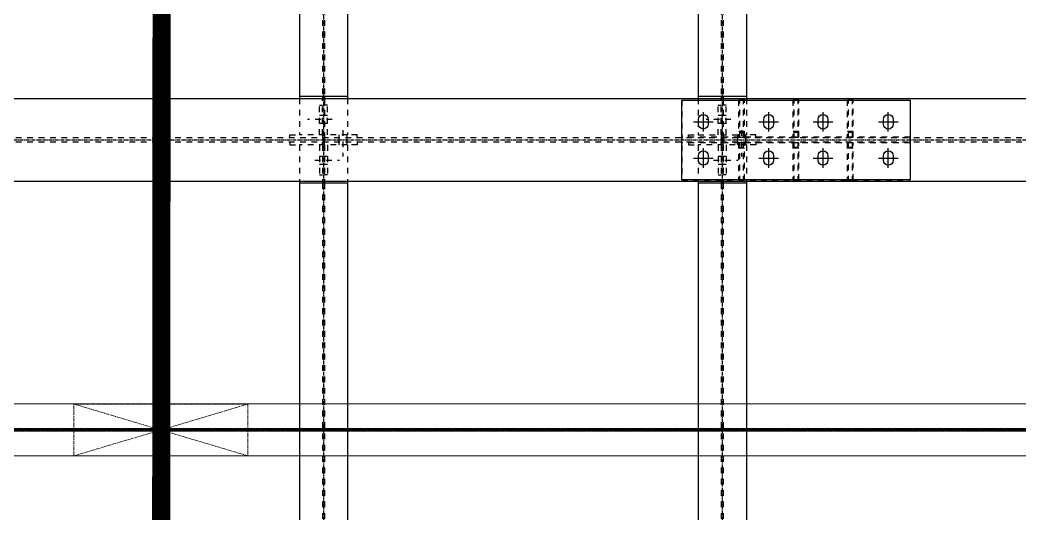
# Model space of a CAD drawing. Header units: inches. Extents: x 209270 to 234360, y -180214 to -150194.
# Drawn here: x 219526 to 222974, y -165554 to -163851 of the extents above; entities that cross this region are included whole.
import ezdxf

# ---------------------------------------------------------------- set-up
doc = ezdxf.new("R2010")
doc.units = ezdxf.units.IN
doc.header["$LTSCALE"] = 10
doc.header["$MEASUREMENT"] = 0
for name, pattern in [('CENTER', [2, 1.25, -0.25, 0.25, -0.25]), ('DXK_LINE_DOT2', [3.9198, 1.9599, -1.9599]), ('HIDDEN', [0.375, 0.25, -0.125])]:
    doc.linetypes.add(name, pattern=pattern)
for name, color, linetype in [('_STR_0', 2, 'Continuous'), ('_STR_1', 2, 'Continuous'), ('_STR_2', 2, 'Continuous'), ('_STR_4', 2, 'Continuous')]:
    doc.layers.add(name, color=color, linetype=linetype)
for name, color, linetype, lineweight in [('CEN', 1, 'CENTER', 9), ('CENTER', 1, 'CENTER', 9), ('DIM.', 42, 'Continuous', 13), ('handrail', 11, 'FENCELINE1', 9), ('HIDDEN', 3, 'HIDDEN', 9), ('hoist', 221, 'Continuous', 9), ('MAIN OBJECT', 2, 'Continuous', 18)]:
    doc.layers.add(name, color=color, linetype=linetype, lineweight=lineweight)
doc.linetypes.add('FENCELINE1', pattern='A,0.25,-0.1,[133,arial.ttf,S=0.1,R=0,X=-0.1,Y=0],-0.1,1', length=1.45)

# ---------------------------------------------------------------- blocks, each defined once
blk = doc.blocks.new('A$C67244592')
at = {"layer": 'hoist', "lineweight": 0, "const_width": 62.5}
blk.add_lwpolyline([(0, -500), (4.3, 5159.9, 0.081795), (-153.3, 6122), (-1342.4, 9643.9, -0.081584), (-1500.1, 10603.6), (-1500.1, 15050)], format="xyb", dxfattribs=at)
blk = doc.blocks.new('Part-116860372-114981 - 114867')
at = {"layer": '_STR_1', "linetype": 'DXK_LINE_DOT2'}
for p, q in [((228272.6, -164256.7), (217585.1, -164256.7)), ((228272.6, -164271.6), (217585.1, -164271.6)), ((228431.3, -164407.3), (222382.7, -164407.3))]:
    blk.add_line(p, q, dxfattribs=at)
at = {"layer": '_STR_2', "linetype": 'Continuous'}
for p, q in [((217585.1, -164121), (225313.8, -164121)), ((228291.3, -164407.3), (217585.1, -164407.3))]:
    blk.add_line(p, q, dxfattribs=at)
at = {"layer": '_STR_4', "linetype": 'CENTER'}
blk.add_line((217585.1, -164264.2), (228447.6, -164264.2), dxfattribs=at)
blk = doc.blocks.new('Part-116860372-114983 - 114867')
at = {"layer": '_STR_4', "linetype": 'Continuous'}
for points in [[(220572.6, -160519.2, -1), (220572.6, -160509.2, -1)], [(220572.6, -164269.2, -1), (220572.6, -164259.2, -1)]]:
    blk.add_hatch(color=256, dxfattribs=at).paths.add_polyline_path(points)
at = {"layer": '_STR_1', "linetype": 'DXK_LINE_DOT2'}
for p, q in [((220655.8, -160530.4), (220489.3, -160530.4)), ((220489.3, -160530.4), (220489.3, -160670.4)), ((220569, -160530.4), (220569, -160670.4)), ((220576.1, -160530.4), (220576.1, -160670.4)), ((220655.8, -160530.4), (220655.8, -160670.4)), ((220569, -160676.7), (220569, -164114.8)), ((220576.1, -160676.7), (220576.1, -164114.8)), ((220489.3, -164121), (220489.3, -164246.7)), ((220569, -164246.7), (220569, -164121)), ((220576.1, -164121), (220576.1, -164246.7)), ((220655.8, -164121), (220655.8, -164246.7)), ((220655.8, -164246.7), (220489.3, -164246.7))]:
    blk.add_line(p, q, dxfattribs=at)
at = {"layer": '_STR_2', "linetype": 'Continuous'}
for p, q in [((220489.3, -160670.4), (220489.3, -164121)), ((220655.8, -160676.7), (220489.3, -160676.7)), ((220569, -160670.4), (220569, -160676.7)), ((220576.1, -160670.4), (220576.1, -160676.7)), ((220655.8, -160670.4), (220655.8, -164121)), ((220655.8, -164114.8), (220489.3, -164114.8)), ((220569, -164114.8), (220569, -164121)), ((220576.1, -164114.8), (220576.1, -164121))]:
    blk.add_line(p, q, dxfattribs=at)
at = {"layer": '_STR_4', "linetype": 'CENTER'}
blk.add_line((220572.6, -160514.2), (220572.6, -164264.2), dxfattribs=at)
at = {"layer": '_STR_4', "linetype": 'Continuous'}
for centre in [(220572.6, -160514.2), (220572.6, -164264.2)]:
    blk.add_circle(centre, 5, dxfattribs=at)
blk = doc.blocks.new('Part-116860372-114984 - 114867')
at = {"layer": '_STR_4', "linetype": 'Continuous'}
for points in [[(221947.6, -160519.2, -1), (221947.6, -160509.2, -1)], [(221947.6, -164269.2, -1), (221947.6, -164259.2, -1)]]:
    blk.add_hatch(color=256, dxfattribs=at).paths.add_polyline_path(points)
at = {"layer": '_STR_1', "linetype": 'DXK_LINE_DOT2'}
for p, q in [((222030.8, -160532.9), (221908.1, -160532.9)), ((221908.1, -160532.9), (221908.1, -160620.4)), ((221944, -160532.9), (221944, -160670.4)), ((221951.1, -160532.9), (221951.1, -160670.4)), ((222030.8, -160532.9), (222030.8, -160670.4)), ((221908.1, -160620.4), (221864.3, -160620.4)), ((221864.3, -160620.4), (221864.3, -164114.8)), ((221944, -160676.7), (221944, -164114.8)), ((221951.1, -160676.7), (221951.1, -164114.8)), ((221864.3, -164121), (221864.3, -164246.7)), ((221944, -164246.7), (221944, -164121)), ((221951.1, -164121), (221951.1, -164246.7)), ((222030.8, -164121), (222030.8, -164246.7)), ((221864.3, -164246.7), (222030.8, -164246.7))]:
    blk.add_line(p, q, dxfattribs=at)
at = {"layer": '_STR_2', "linetype": 'Continuous'}
for p, q in [((221864.3, -160670.4), (221864.3, -164121)), ((222030.8, -160676.7), (221864.3, -160676.7)), ((221944, -160670.4), (221944, -160676.7)), ((221951.1, -160670.4), (221951.1, -160676.7)), ((222030.8, -160670.4), (222030.8, -164121)), ((222030.8, -164114.8), (221864.3, -164114.8)), ((221944, -164114.8), (221944, -164121)), ((221951.1, -164114.8), (221951.1, -164121))]:
    blk.add_line(p, q, dxfattribs=at)
at = {"layer": '_STR_4', "linetype": 'CENTER'}
blk.add_line((221947.6, -160514.2), (221947.6, -164264.2), dxfattribs=at)
at = {"layer": '_STR_4', "linetype": 'Continuous'}
for centre in [(221947.6, -160514.2), (221947.6, -164264.2)]:
    blk.add_circle(centre, 5, dxfattribs=at)
blk = doc.blocks.new('Part-116860372-114990 - 114867')
at = {"layer": '_STR_4', "linetype": 'Continuous'}
for points in [[(220572.6, -164269.2, -1), (220572.6, -164259.2, -1)], [(220572.6, -167019.2, -1), (220572.6, -167009.2, -1)]]:
    blk.add_hatch(color=256, dxfattribs=at).paths.add_polyline_path(points)
at = {"layer": '_STR_1', "linetype": 'DXK_LINE_DOT2'}
for p, q in [((220489.3, -164281.6), (220489.3, -164407.3)), ((220655.8, -164281.6), (220489.3, -164281.6)), ((220569, -164281.6), (220569, -164407.3)), ((220576.1, -164281.6), (220576.1, -164407.3)), ((220655.8, -164281.6), (220655.8, -164407.3)), ((220569, -164413.5), (220569, -166889.2)), ((220576.1, -164413.5), (220576.1, -166889.2)), ((220489.3, -166895.4), (220489.3, -166998.3)), ((220569, -166895.4), (220569, -166998.3)), ((220576.1, -166895.4), (220576.1, -166998.3)), ((220655.8, -166895.4), (220655.8, -166998.3)), ((220655.8, -166998.3), (220489.3, -166998.3))]:
    blk.add_line(p, q, dxfattribs=at)
at = {"layer": '_STR_2', "linetype": 'Continuous'}
for p, q in [((220489.3, -164407.3), (220489.3, -166895.4)), ((220655.8, -164413.5), (220489.3, -164413.5)), ((220569, -164407.3), (220569, -164413.5)), ((220576.1, -164407.3), (220576.1, -164413.5)), ((220655.8, -164407.3), (220655.8, -166895.4)), ((220655.8, -166889.2), (220489.3, -166889.2)), ((220569, -166889.2), (220569, -166895.4)), ((220576.1, -166889.2), (220576.1, -166895.4))]:
    blk.add_line(p, q, dxfattribs=at)
at = {"layer": '_STR_4', "linetype": 'CENTER'}
blk.add_line((220572.6, -164264.2), (220572.6, -167014.2), dxfattribs=at)
at = {"layer": '_STR_4', "linetype": 'Continuous'}
for centre in [(220572.6, -164264.2), (220572.6, -167014.2)]:
    blk.add_circle(centre, 5, dxfattribs=at)
blk = doc.blocks.new('Part-116860372-114993 - 114867')
at = {"layer": '_STR_4', "linetype": 'Continuous'}
for points in [[(221947.6, -164269.2, -1), (221947.6, -164259.2, -1)], [(221947.6, -167019.2, -1), (221947.6, -167009.2, -1)]]:
    blk.add_hatch(color=256, dxfattribs=at).paths.add_polyline_path(points)
at = {"layer": '_STR_1', "linetype": 'DXK_LINE_DOT2'}
for p, q in [((221864.3, -164281.6), (221864.3, -164407.3)), ((222030.8, -164281.6), (221864.3, -164281.6)), ((221944, -164281.6), (221944, -164407.3)), ((221951.1, -164281.6), (221951.1, -164407.3)), ((222030.8, -164281.6), (222030.8, -164413.5)), ((221944, -164413.5), (221944, -166889.2)), ((221951.1, -164413.5), (221951.1, -166889.2)), ((221864.3, -166895.4), (221864.3, -166998.3)), ((221944, -166895.4), (221944, -166998.3)), ((221951.1, -166895.4), (221951.1, -166998.3)), ((222030.8, -166889.2), (221966.3, -166889.2)), ((222030.8, -166870.4), (222030.8, -166998.3)), ((222030.8, -166998.3), (221864.3, -166998.3))]:
    blk.add_line(p, q, dxfattribs=at)
at = {"layer": '_STR_2', "linetype": 'Continuous'}
for p, q in [((221864.3, -164407.3), (221864.3, -166895.4)), ((222030.8, -164413.5), (221864.3, -164413.5)), ((221944, -164407.3), (221944, -164413.5)), ((221951.1, -164407.3), (221951.1, -164413.5)), ((222030.8, -164407.3), (222030.8, -166870.4)), ((221966.3, -166889.2), (221864.3, -166889.2)), ((221944, -166889.2), (221944, -166895.4)), ((221951.1, -166889.2), (221951.1, -166895.4))]:
    blk.add_line(p, q, dxfattribs=at)
at = {"layer": '_STR_4', "linetype": 'CENTER'}
blk.add_line((221947.6, -164264.2), (221947.6, -167014.2), dxfattribs=at)
at = {"layer": '_STR_4', "linetype": 'Continuous'}
for centre in [(221947.6, -164264.2), (221947.6, -167014.2)]:
    blk.add_circle(centre, 5, dxfattribs=at)
blk = doc.blocks.new('Bolt-116860372-115253 - 114867')
at = {"layer": '_STR_1', "linetype": 'DXK_LINE_DOT2'}
for p, q in [((220638.6, -164230.5), (220638.6, -164321.7)), ((220624.9, -164246.7), (220624.9, -164256.7)), ((220624.9, -164256.7), (220624.9, -164271.6)), ((220624.9, -164271.6), (220624.9, -164281.6)), ((220652.4, -164246.7), (220652.4, -164256.7)), ((220652.4, -164256.7), (220652.4, -164271.6)), ((220652.4, -164271.6), (220652.4, -164281.6))]:
    blk.add_line(p, q, dxfattribs=at)
blk = doc.blocks.new('Part-116860372-115257 - 114867')
at = {"layer": '_STR_1', "linetype": 'DXK_LINE_DOT2'}
for p, q in [((221961.1, -164144.2), (221951.1, -164144.2)), ((221961.1, -164246.7), (221961.1, -164144.2)), ((221951.1, -164246.7), (221951.1, -164256.7)), ((222063.6, -164246.7), (222030.8, -164246.7)), ((222063.6, -164256.7), (222063.6, -164246.7))]:
    blk.add_line(p, q, dxfattribs=at)
blk = doc.blocks.new('Part-116860372-115190 - 114867')
at = {"layer": '_STR_1', "linetype": 'DXK_LINE_DOT2'}
for p, q in [((220576.1, -164281.6), (220576.1, -164271.6)), ((220688.6, -164271.6), (220688.6, -164281.6)), ((220586.1, -164281.6), (220586.1, -164384.1)), ((220688.6, -164281.6), (220655.8, -164281.6)), ((220586.1, -164384.1), (220576.1, -164384.1))]:
    blk.add_line(p, q, dxfattribs=at)
blk = doc.blocks.new('Part-116860372-115191 - 114867')
at = {"layer": '_STR_1', "linetype": 'DXK_LINE_DOT2'}
for p, q in [((220456.5, -164271.6), (220456.5, -164281.6)), ((220569, -164281.6), (220569, -164271.6)), ((220456.5, -164281.6), (220489.3, -164281.6)), ((220559, -164281.6), (220559, -164384.1)), ((220559, -164384.1), (220569, -164384.1))]:
    blk.add_line(p, q, dxfattribs=at)
blk = doc.blocks.new('Bolt-116860372-115192 - 114867')
at = {"layer": '_STR_1', "linetype": 'DXK_LINE_DOT2'}
for p, q in [((220542.8, -164334.1), (220627.8, -164334.1)), ((220559, -164320.4), (220569, -164320.4)), ((220559, -164347.9), (220569, -164347.9)), ((220569, -164320.4), (220576.1, -164320.4)), ((220569, -164347.9), (220576.1, -164347.9)), ((220576.1, -164320.4), (220586.1, -164320.4)), ((220576.1, -164347.9), (220586.1, -164347.9))]:
    blk.add_line(p, q, dxfattribs=at)
blk = doc.blocks.new('Part-116860372-115194 - 114867')
at = {"layer": '_STR_1', "linetype": 'DXK_LINE_DOT2'}
for p, q in [((221951.1, -164281.6), (221951.1, -164271.6)), ((222063.6, -164271.6), (222063.6, -164281.6)), ((221961.1, -164281.6), (221961.1, -164384.1)), ((222063.6, -164281.6), (222030.8, -164281.6)), ((221961.1, -164384.1), (221951.1, -164384.1))]:
    blk.add_line(p, q, dxfattribs=at)
blk = doc.blocks.new('Part-116860372-115195 - 114867')
at = {"layer": '_STR_1', "linetype": 'DXK_LINE_DOT2'}
for p, q in [((221831.5, -164271.6), (221831.5, -164281.6)), ((221944, -164281.6), (221944, -164271.6)), ((221831.5, -164281.6), (221864.3, -164281.6)), ((221934, -164281.6), (221934, -164384.1)), ((221934, -164384.1), (221944, -164384.1))]:
    blk.add_line(p, q, dxfattribs=at)
blk = doc.blocks.new('Bolt-116860372-115196 - 114867')
at = {"layer": '_STR_1', "linetype": 'DXK_LINE_DOT2'}
for p, q in [((221917.8, -164334.1), (222002.8, -164334.1)), ((221934, -164320.4), (221944, -164320.4)), ((221934, -164347.9), (221944, -164347.9)), ((221944, -164320.4), (221951.1, -164320.4)), ((221944, -164347.9), (221951.1, -164347.9)), ((221951.1, -164320.4), (221961.1, -164320.4)), ((221951.1, -164347.9), (221961.1, -164347.9))]:
    blk.add_line(p, q, dxfattribs=at)
blk = doc.blocks.new('Part-116860372-150326 - 114867')
at = {"layer": '_STR_1', "linetype": 'DXK_LINE_DOT2'}
for p, q in [((222195.2, -164256.7), (222195.2, -164121)), ((222195.2, -164121), (222207.7, -164121)), ((222207.7, -164121), (222207.7, -164256.7)), ((222207.7, -164238), (222195.2, -164238))]:
    blk.add_line(p, q, dxfattribs=at)
blk = doc.blocks.new('Part-116860372-115250 - 114867')
at = {"layer": '_STR_1', "linetype": 'DXK_LINE_DOT2'}
for p, q in [((220559, -164246.7), (220559, -164144.2)), ((220559, -164144.2), (220569, -164144.2)), ((220456.5, -164256.7), (220456.5, -164246.7)), ((220456.5, -164246.7), (220489.3, -164246.7)), ((220569, -164246.7), (220569, -164256.7))]:
    blk.add_line(p, q, dxfattribs=at)
blk = doc.blocks.new('Part-116860372-115251 - 114867')
at = {"layer": '_STR_1', "linetype": 'DXK_LINE_DOT2'}
for p, q in [((220586.1, -164144.2), (220576.1, -164144.2)), ((220586.1, -164246.7), (220586.1, -164144.2)), ((220576.1, -164246.7), (220576.1, -164256.7)), ((220688.6, -164246.7), (220655.8, -164246.7)), ((220688.6, -164256.7), (220688.6, -164246.7))]:
    blk.add_line(p, q, dxfattribs=at)
blk = doc.blocks.new('Bolt-116860372-115252 - 114867')
at = {"layer": '_STR_1', "linetype": 'DXK_LINE_DOT2'}
for p, q in [((220602.4, -164194.2), (220517.4, -164194.2)), ((220569, -164180.5), (220559, -164180.5)), ((220569, -164208), (220559, -164208)), ((220576.1, -164180.5), (220569, -164180.5)), ((220576.1, -164208), (220569, -164208)), ((220586.1, -164180.5), (220576.1, -164180.5)), ((220586.1, -164208), (220576.1, -164208))]:
    blk.add_line(p, q, dxfattribs=at)
blk = doc.blocks.new('Part-116860372-115256 - 114867')
at = {"layer": '_STR_1', "linetype": 'DXK_LINE_DOT2'}
for p, q in [((221934, -164246.7), (221934, -164144.2)), ((221934, -164144.2), (221944, -164144.2)), ((221831.5, -164256.7), (221831.5, -164246.7)), ((221831.5, -164246.7), (221864.3, -164246.7)), ((221944, -164246.7), (221944, -164256.7))]:
    blk.add_line(p, q, dxfattribs=at)
blk = doc.blocks.new('Bolt-116860372-115258 - 114867')
at = {"layer": '_STR_1', "linetype": 'DXK_LINE_DOT2'}
for p, q in [((221977.4, -164194.2), (221892.4, -164194.2)), ((221944, -164180.5), (221934, -164180.5)), ((221944, -164208), (221934, -164208)), ((221951.1, -164180.5), (221944, -164180.5)), ((221951.1, -164208), (221944, -164208)), ((221961.1, -164180.5), (221951.1, -164180.5)), ((221961.1, -164208), (221951.1, -164208))]:
    blk.add_line(p, q, dxfattribs=at)
blk = doc.blocks.new('Bolt-116860372-115279 - 114867')
at = {"layer": '_STR_1', "linetype": 'DXK_LINE_DOT2'}
for p, q in [((222013.6, -164230.5), (222013.6, -164321.7)), ((221999.9, -164246.7), (221999.9, -164256.7)), ((221999.9, -164256.7), (221999.9, -164271.6)), ((221999.9, -164271.6), (221999.9, -164281.6)), ((222027.4, -164246.7), (222027.4, -164256.7)), ((222027.4, -164256.7), (222027.4, -164271.6)), ((222027.4, -164271.6), (222027.4, -164281.6))]:
    blk.add_line(p, q, dxfattribs=at)
blk = doc.blocks.new('Part-116860372-116510 - 114867')
at = {"layer": '_STR_1', "linetype": 'DXK_LINE_DOT2'}
for p, q in [((222211.3, -164274.2), (222191.3, -164274.2)), ((222191.3, -164274.2), (222191.3, -164401.7)), ((222211.3, -164401.7), (222211.3, -164274.2)), ((222211.3, -164292.9), (222191.3, -164292.9)), ((222191.3, -164401.7), (222211.3, -164401.7))]:
    blk.add_line(p, q, dxfattribs=at)
blk = doc.blocks.new('Part-116860372-116508 - 114867')
at = {"layer": '_STR_1', "linetype": 'DXK_LINE_DOT2'}
for p, q in [((222023.8, -164274.2), (222003.8, -164274.2)), ((222003.8, -164274.2), (222003.8, -164401.7)), ((222023.8, -164401.7), (222023.8, -164274.2)), ((222023.8, -164292.9), (222003.8, -164292.9)), ((222003.8, -164401.7), (222023.8, -164401.7))]:
    blk.add_line(p, q, dxfattribs=at)
blk = doc.blocks.new('Part-116860372-150323 - 114867')
at = {"layer": '_STR_1', "linetype": 'DXK_LINE_DOT2'}
for p, q in [((222382.7, -164256.7), (222382.7, -164121)), ((222382.7, -164121), (222395.2, -164121)), ((222395.2, -164121), (222395.2, -164256.7)), ((222395.2, -164238), (222382.7, -164238))]:
    blk.add_line(p, q, dxfattribs=at)
blk = doc.blocks.new('Part-116860372-150328 - 114867')
at = {"layer": '_STR_1', "linetype": 'DXK_LINE_DOT2'}
for p, q in [((222007.7, -164256.7), (222007.7, -164121)), ((222007.7, -164121), (222020.2, -164121)), ((222020.2, -164121), (222020.2, -164256.7)), ((222007.7, -164238), (222020.2, -164238))]:
    blk.add_line(p, q, dxfattribs=at)
blk = doc.blocks.new('Part-116860372-116505 - 114867')
at = {"layer": '_STR_2', "linetype": 'Continuous'}
for p, q in [((221807.6, -164401.7), (221807.6, -164126.7)), ((221807.6, -164126.7), (222595.1, -164126.7)), ((222595.1, -164126.7), (222595.1, -164401.7)), ((222595.1, -164401.7), (221807.6, -164401.7))]:
    blk.add_line(p, q, dxfattribs=at)
blk = doc.blocks.new('Part-116860372-116509 - 114867')
at = {"layer": '_STR_1', "linetype": 'DXK_LINE_DOT2'}
for p, q in [((222191.3, -164126.7), (222191.3, -164254.2)), ((222211.3, -164126.7), (222191.3, -164126.7)), ((222211.3, -164254.2), (222211.3, -164126.7)), ((222211.3, -164235.4), (222191.3, -164235.4)), ((222191.3, -164254.2), (222211.3, -164254.2))]:
    blk.add_line(p, q, dxfattribs=at)
blk = doc.blocks.new('Part-116860372-150322 - 114867')
at = {"layer": '_STR_1', "linetype": 'DXK_LINE_DOT2'}
for p, q in [((222382.7, -164407.3), (222382.7, -164271.6)), ((222395.2, -164271.6), (222395.2, -164407.3)), ((222395.2, -164290.4), (222382.7, -164290.4))]:
    blk.add_line(p, q, dxfattribs=at)
blk = doc.blocks.new('Part-116860372-150327 - 114867')
at = {"layer": '_STR_1', "linetype": 'DXK_LINE_DOT2'}
for p, q in [((222007.7, -164407.3), (222007.7, -164271.6)), ((222020.2, -164271.6), (222020.2, -164407.3)), ((222007.7, -164290.4), (222020.2, -164290.4)), ((222020.2, -164407.3), (222007.7, -164407.3))]:
    blk.add_line(p, q, dxfattribs=at)
blk = doc.blocks.new('Part-116860372-116504 - 114867')
at = {"layer": '_STR_1', "linetype": 'DXK_LINE_DOT2'}
for p, q in [((222595.1, -164254.1), (221807.6, -164254.2)), ((221807.6, -164274.2), (221807.6, -164254.2)), ((222595.1, -164274.1), (221807.6, -164274.2)), ((222595.1, -164274.1), (222595.1, -164254.1))]:
    blk.add_line(p, q, dxfattribs=at)
blk = doc.blocks.new('Part-116860372-116506 - 114867')
at = {"layer": '_STR_1', "linetype": 'DXK_LINE_DOT2'}
for p, q in [((222003.8, -164126.7), (222003.8, -164254.2)), ((222023.8, -164126.7), (222003.8, -164126.7)), ((222023.8, -164254.2), (222023.8, -164126.7)), ((222023.8, -164235.4), (222003.8, -164235.4)), ((222003.8, -164254.2), (222023.8, -164254.2))]:
    blk.add_line(p, q, dxfattribs=at)
blk = doc.blocks.new('Part-116860372-116507 - 114867')
at = {"layer": '_STR_1', "linetype": 'DXK_LINE_DOT2'}
for p, q in [((221807.6, -164126.7), (221807.6, -164401.7)), ((221807.6, -164126.7), (222595.1, -164126.7)), ((222595.1, -164126.7), (222595.1, -164401.7)), ((221807.6, -164401.7), (222595.1, -164401.7))]:
    blk.add_line(p, q, dxfattribs=at)
blk = doc.blocks.new('Part-116860372-116511 - 114867')
at = {"layer": '_STR_1', "linetype": 'DXK_LINE_DOT2'}
for p, q in [((222378.8, -164126.7), (222378.8, -164254.2)), ((222398.8, -164126.7), (222378.8, -164126.7)), ((222398.8, -164254.2), (222398.8, -164126.7)), ((222398.8, -164235.4), (222378.8, -164235.4)), ((222378.8, -164254.2), (222398.8, -164254.2))]:
    blk.add_line(p, q, dxfattribs=at)
blk = doc.blocks.new('Part-116860372-116512 - 114867')
at = {"layer": '_STR_1', "linetype": 'DXK_LINE_DOT2'}
for p, q in [((222398.8, -164274.2), (222378.8, -164274.2)), ((222378.8, -164274.2), (222378.8, -164401.7)), ((222398.8, -164401.7), (222398.8, -164274.2)), ((222398.8, -164292.9), (222378.8, -164292.9)), ((222378.8, -164401.7), (222398.8, -164401.7))]:
    blk.add_line(p, q, dxfattribs=at)
blk = doc.blocks.new('Bolt-116860372-116513 - 114867')
at = {"layer": '_STR_2', "linetype": 'Continuous'}
for p, q in [((221876.1, -164177.9), (221882.6, -164176.6)), ((221882.6, -164235.4), (221882.6, -164167.9)), ((221882.6, -164176.6), (221882.6, -164176.6)), ((221882.6, -164176.6), (221889, -164177.9)), ((222101.1, -164177.9), (222107.6, -164176.6)), ((222107.6, -164235.4), (222107.6, -164167.9)), ((222107.6, -164176.6), (222107.6, -164176.6)), ((222107.6, -164176.6), (222114, -164177.9)), ((222288.6, -164177.9), (222295.1, -164176.7)), ((222295.1, -164235.4), (222295.1, -164167.9)), ((222295.1, -164176.7), (222295.1, -164176.7)), ((222295.1, -164176.7), (222301.5, -164177.9)), ((222513.6, -164178), (222520.1, -164176.7)), ((222520.1, -164235.4), (222520.1, -164167.9)), ((222520.1, -164176.7), (222520.1, -164176.7)), ((222520.1, -164176.7), (222526.5, -164178)), ((221848.8, -164201.6), (221916.3, -164201.6)), ((221865.7, -164193.5), (221867, -164187)), ((221865.7, -164209.7), (221865.7, -164193.5)), ((221867, -164216.2), (221865.7, -164209.7)), ((221867, -164187), (221870.6, -164181.6)), ((221870.6, -164181.6), (221876.1, -164177.9)), ((221889, -164177.9), (221894.5, -164181.6)), ((221894.5, -164181.6), (221898.2, -164187)), ((221898.2, -164187), (221899.4, -164193.5)), ((221899.4, -164209.8), (221898.2, -164216.2)), ((221899.4, -164193.5), (221899.4, -164209.8)), ((222073.8, -164201.6), (222141.3, -164201.6)), ((222090.7, -164193.5), (222092, -164187.1)), ((222090.7, -164209.8), (222090.7, -164193.5)), ((222092, -164216.2), (222090.7, -164209.8)), ((222092, -164187.1), (222095.6, -164181.6)), ((222095.6, -164181.6), (222101.1, -164177.9)), ((222114, -164177.9), (222119.5, -164181.6)), ((222119.5, -164181.6), (222123.2, -164187.1)), ((222123.2, -164187.1), (222124.4, -164193.5)), ((222124.4, -164209.8), (222123.2, -164216.2)), ((222124.4, -164193.5), (222124.4, -164209.8)), ((222261.3, -164201.7), (222328.8, -164201.7)), ((222278.2, -164193.5), (222279.5, -164187.1)), ((222278.2, -164209.8), (222278.2, -164193.5)), ((222279.5, -164216.2), (222278.2, -164209.8)), ((222279.5, -164187.1), (222283.1, -164181.6)), ((222283.1, -164181.6), (222288.6, -164177.9)), ((222301.5, -164177.9), (222307, -164181.6)), ((222307, -164181.6), (222310.7, -164187.1)), ((222310.7, -164187.1), (222311.9, -164193.5)), ((222311.9, -164209.8), (222310.7, -164216.2)), ((222311.9, -164193.5), (222311.9, -164209.8)), ((222486.3, -164201.7), (222553.8, -164201.7)), ((222503.2, -164193.5), (222504.5, -164187.1)), ((222503.2, -164209.8), (222503.2, -164193.5)), ((222504.5, -164216.3), (222503.2, -164209.8)), ((222504.5, -164187.1), (222508.1, -164181.6)), ((222508.1, -164181.6), (222513.6, -164178)), ((222526.5, -164178), (222532, -164181.6)), ((222532, -164181.6), (222535.7, -164187.1)), ((222535.7, -164187.1), (222536.9, -164193.5)), ((222536.9, -164209.8), (222535.7, -164216.3)), ((222536.9, -164193.5), (222536.9, -164209.8)), ((221870.6, -164221.7), (221867, -164216.2)), ((221876.1, -164225.3), (221870.6, -164221.7)), ((221882.6, -164226.6), (221876.1, -164225.3)), ((221889, -164225.3), (221882.6, -164226.6)), ((221882.6, -164226.6), (221882.6, -164226.6)), ((221894.5, -164221.7), (221889, -164225.3)), ((221898.2, -164216.2), (221894.5, -164221.7)), ((222095.6, -164221.7), (222092, -164216.2)), ((222101.1, -164225.4), (222095.6, -164221.7)), ((222107.6, -164226.6), (222101.1, -164225.4)), ((222114, -164225.4), (222107.6, -164226.6)), ((222107.6, -164226.6), (222107.6, -164226.6)), ((222119.5, -164221.7), (222114, -164225.4)), ((222123.2, -164216.2), (222119.5, -164221.7)), ((222283.1, -164221.7), (222279.5, -164216.2)), ((222288.6, -164225.4), (222283.1, -164221.7)), ((222295.1, -164226.7), (222288.6, -164225.4)), ((222301.5, -164225.4), (222295.1, -164226.7)), ((222295.1, -164226.7), (222295.1, -164226.7)), ((222307, -164221.7), (222301.5, -164225.4)), ((222310.7, -164216.2), (222307, -164221.7)), ((222508.1, -164221.7), (222504.5, -164216.3)), ((222513.6, -164225.4), (222508.1, -164221.7)), ((222520.1, -164226.7), (222513.6, -164225.4)), ((222526.5, -164225.4), (222520.1, -164226.7)), ((222520.1, -164226.7), (222520.1, -164226.7)), ((222532, -164221.7), (222526.5, -164225.4)), ((222535.7, -164216.3), (222532, -164221.7)), ((221865.7, -164318.5), (221867, -164312)), ((221867, -164312), (221870.6, -164306.6)), ((221870.6, -164306.6), (221876.1, -164302.9)), ((221876.1, -164302.9), (221882.6, -164301.6)), ((221882.6, -164360.4), (221882.6, -164292.9)), ((221882.6, -164301.6), (221882.6, -164301.6)), ((221882.6, -164301.6), (221889, -164302.9)), ((221889, -164302.9), (221894.5, -164306.6)), ((221894.5, -164306.6), (221898.2, -164312)), ((221898.2, -164312), (221899.4, -164318.5)), ((222090.7, -164318.5), (222092, -164312.1)), ((222092, -164312.1), (222095.6, -164306.6)), ((222095.6, -164306.6), (222101.1, -164302.9)), ((222101.1, -164302.9), (222107.6, -164301.6)), ((222107.6, -164360.4), (222107.6, -164292.9)), ((222107.6, -164301.6), (222107.6, -164301.6)), ((222107.6, -164301.6), (222114, -164302.9)), ((222114, -164302.9), (222119.5, -164306.6)), ((222119.5, -164306.6), (222123.2, -164312.1)), ((222123.2, -164312.1), (222124.4, -164318.5)), ((222278.2, -164318.5), (222279.5, -164312.1)), ((222279.5, -164312.1), (222283.1, -164306.6)), ((222283.1, -164306.6), (222288.6, -164302.9)), ((222288.6, -164302.9), (222295.1, -164301.7)), ((222295.1, -164360.4), (222295.1, -164292.9)), ((222295.1, -164301.7), (222295.1, -164301.7)), ((222295.1, -164301.7), (222301.5, -164302.9)), ((222301.5, -164302.9), (222307, -164306.6)), ((222307, -164306.6), (222310.7, -164312.1)), ((222310.7, -164312.1), (222311.9, -164318.5)), ((222503.2, -164318.5), (222504.5, -164312.1)), ((222504.5, -164312.1), (222508.1, -164306.6)), ((222508.1, -164306.6), (222513.6, -164303)), ((222513.6, -164303), (222520.1, -164301.7)), ((222520.1, -164360.4), (222520.1, -164292.9)), ((222520.1, -164301.7), (222520.1, -164301.7)), ((222520.1, -164301.7), (222526.5, -164303)), ((222526.5, -164303), (222532, -164306.6)), ((222532, -164306.6), (222535.7, -164312.1)), ((222535.7, -164312.1), (222536.9, -164318.5)), ((221848.8, -164326.6), (221916.3, -164326.6)), ((221865.7, -164334.7), (221865.7, -164318.5)), ((221867, -164341.2), (221865.7, -164334.7)), ((221870.6, -164346.7), (221867, -164341.2)), ((221876.1, -164350.3), (221870.6, -164346.7)), ((221894.5, -164346.7), (221889, -164350.3)), ((221898.2, -164341.2), (221894.5, -164346.7)), ((221899.4, -164334.8), (221898.2, -164341.2)), ((221899.4, -164318.5), (221899.4, -164334.8)), ((222073.8, -164326.6), (222141.3, -164326.6)), ((222090.7, -164334.8), (222090.7, -164318.5)), ((222092, -164341.2), (222090.7, -164334.8)), ((222095.6, -164346.7), (222092, -164341.2)), ((222101.1, -164350.4), (222095.6, -164346.7)), ((222119.5, -164346.7), (222114, -164350.4)), ((222123.2, -164341.2), (222119.5, -164346.7)), ((222124.4, -164334.8), (222123.2, -164341.2)), ((222124.4, -164318.5), (222124.4, -164334.8)), ((222261.3, -164326.7), (222328.8, -164326.7)), ((222278.2, -164334.8), (222278.2, -164318.5)), ((222279.5, -164341.2), (222278.2, -164334.8)), ((222283.1, -164346.7), (222279.5, -164341.2)), ((222288.6, -164350.4), (222283.1, -164346.7)), ((222307, -164346.7), (222301.5, -164350.4)), ((222310.7, -164341.2), (222307, -164346.7)), ((222311.9, -164334.8), (222310.7, -164341.2)), ((222311.9, -164318.5), (222311.9, -164334.8)), ((222486.3, -164326.7), (222553.8, -164326.7)), ((222503.2, -164334.8), (222503.2, -164318.5)), ((222504.5, -164341.3), (222503.2, -164334.8)), ((222508.1, -164346.7), (222504.5, -164341.3)), ((222513.6, -164350.4), (222508.1, -164346.7)), ((222532, -164346.7), (222526.5, -164350.4)), ((222535.7, -164341.3), (222532, -164346.7)), ((222536.9, -164334.8), (222535.7, -164341.3)), ((222536.9, -164318.5), (222536.9, -164334.8)), ((221882.6, -164351.6), (221876.1, -164350.3)), ((221889, -164350.3), (221882.6, -164351.6)), ((221882.6, -164351.6), (221882.6, -164351.6)), ((222107.6, -164351.6), (222101.1, -164350.4)), ((222114, -164350.4), (222107.6, -164351.6)), ((222107.6, -164351.6), (222107.6, -164351.6)), ((222295.1, -164351.7), (222288.6, -164350.4)), ((222301.5, -164350.4), (222295.1, -164351.7)), ((222295.1, -164351.7), (222295.1, -164351.7)), ((222520.1, -164351.7), (222513.6, -164350.4)), ((222526.5, -164350.4), (222520.1, -164351.7)), ((222520.1, -164351.7), (222520.1, -164351.7))]:
    blk.add_line(p, q, dxfattribs=at)
blk = doc.blocks.new('Part-116860372-150325 - 114867')
at = {"layer": '_STR_1', "linetype": 'DXK_LINE_DOT2'}
for p, q in [((222195.2, -164407.3), (222195.2, -164271.6)), ((222207.7, -164271.6), (222207.7, -164407.3)), ((222207.7, -164290.4), (222195.2, -164290.4)), ((222207.7, -164407.3), (222195.2, -164407.3))]:
    blk.add_line(p, q, dxfattribs=at)

msp = doc.modelspace()

# ---------------------------------------------------------------- linework, layer by layer
at = {"layer": 'CEN'}
msp.add_line((217212.2, -165263.7), (228311.6, -165263.7), dxfattribs=at)
at = {"layer": 'CEN', "elevation": 0.8}
msp.add_lwpolyline([(217011.9, -155263.7), (228511.9, -155263.7), (228511.9, -165263.7), (217011.9, -165263.7)], close=True, dxfattribs=at)
msp.add_lwpolyline([(217011.9, -165263.7), (217011.9, -165263.7), (228511.9, -165263.7), (228511.9, -165268.7)], dxfattribs=at)
at = {"layer": 'CENTER'}
for p, q in [((219711.9, -165353.4), (220311.9, -165174.6)), ((220311.9, -165353.4), (219711.9, -165174.6))]:
    msp.add_line(p, q, dxfattribs=at)
msp.add_lwpolyline([(219711.9, -165174.6), (220311.9, -165174.6), (220311.9, -165353.4), (219711.9, -165353.4)], close=True, dxfattribs=at)
at = {"layer": 'handrail', "const_width": 10}
msp.add_lwpolyline([(217011.9, -157988.4), (217011.9, -165263.7), (228511.9, -165263.7), (228511.9, -163968.7)], dxfattribs=at)
at = {"layer": 'HIDDEN', "elevation": 0}
msp.add_lwpolyline([(228307.2, -165268.1), (217216.6, -165268.1), (217216.6, -165259.3), (228307.2, -165259.3)], close=True, dxfattribs=at)
at = {"layer": 'MAIN OBJECT', "elevation": 0}
msp.add_lwpolyline([(228307.2, -165353.1), (217216.6, -165353.1), (217216.6, -165174.3), (228307.2, -165174.3)], close=True, dxfattribs=at)

# ---------------------------------------------------------------- block references
at = {"layer": '_STR_0', "zscale": 0.8}
for name in ['Part-116860372-114983 - 114867', 'Part-116860372-114984 - 114867', 'Part-116860372-114981 - 114867', 'Part-116860372-116505 - 114867', 'Part-116860372-116507 - 114867', 'Part-116860372-116506 - 114867', 'Part-116860372-150328 - 114867', 'Part-116860372-116509 - 114867', 'Part-116860372-150326 - 114867', 'Part-116860372-116511 - 114867', 'Part-116860372-150323 - 114867', 'Part-116860372-115250 - 114867', 'Part-116860372-115251 - 114867', 'Part-116860372-115256 - 114867', 'Bolt-116860372-116513 - 114867', 'Part-116860372-115257 - 114867', 'Bolt-116860372-115252 - 114867', 'Bolt-116860372-115258 - 114867', 'Bolt-116860372-115253 - 114867', 'Bolt-116860372-115279 - 114867', 'Part-116860372-115191 - 114867', 'Part-116860372-114990 - 114867', 'Part-116860372-115190 - 114867', 'Part-116860372-116504 - 114867', 'Part-116860372-115195 - 114867', 'Part-116860372-114993 - 114867', 'Part-116860372-115194 - 114867', 'Part-116860372-116508 - 114867', 'Part-116860372-150327 - 114867', 'Part-116860372-116510 - 114867', 'Part-116860372-150325 - 114867', 'Part-116860372-116512 - 114867', 'Part-116860372-150322 - 114867', 'Bolt-116860372-115192 - 114867', 'Bolt-116860372-115196 - 114867']:
    msp.add_blockref(name, (0, 0), dxfattribs=at)
at = {"layer": 'DIM.'}
msp.add_blockref('A$C67244592', (220011.9, -166263.7), dxfattribs=at)

doc.saveas('drawing.dxf')
